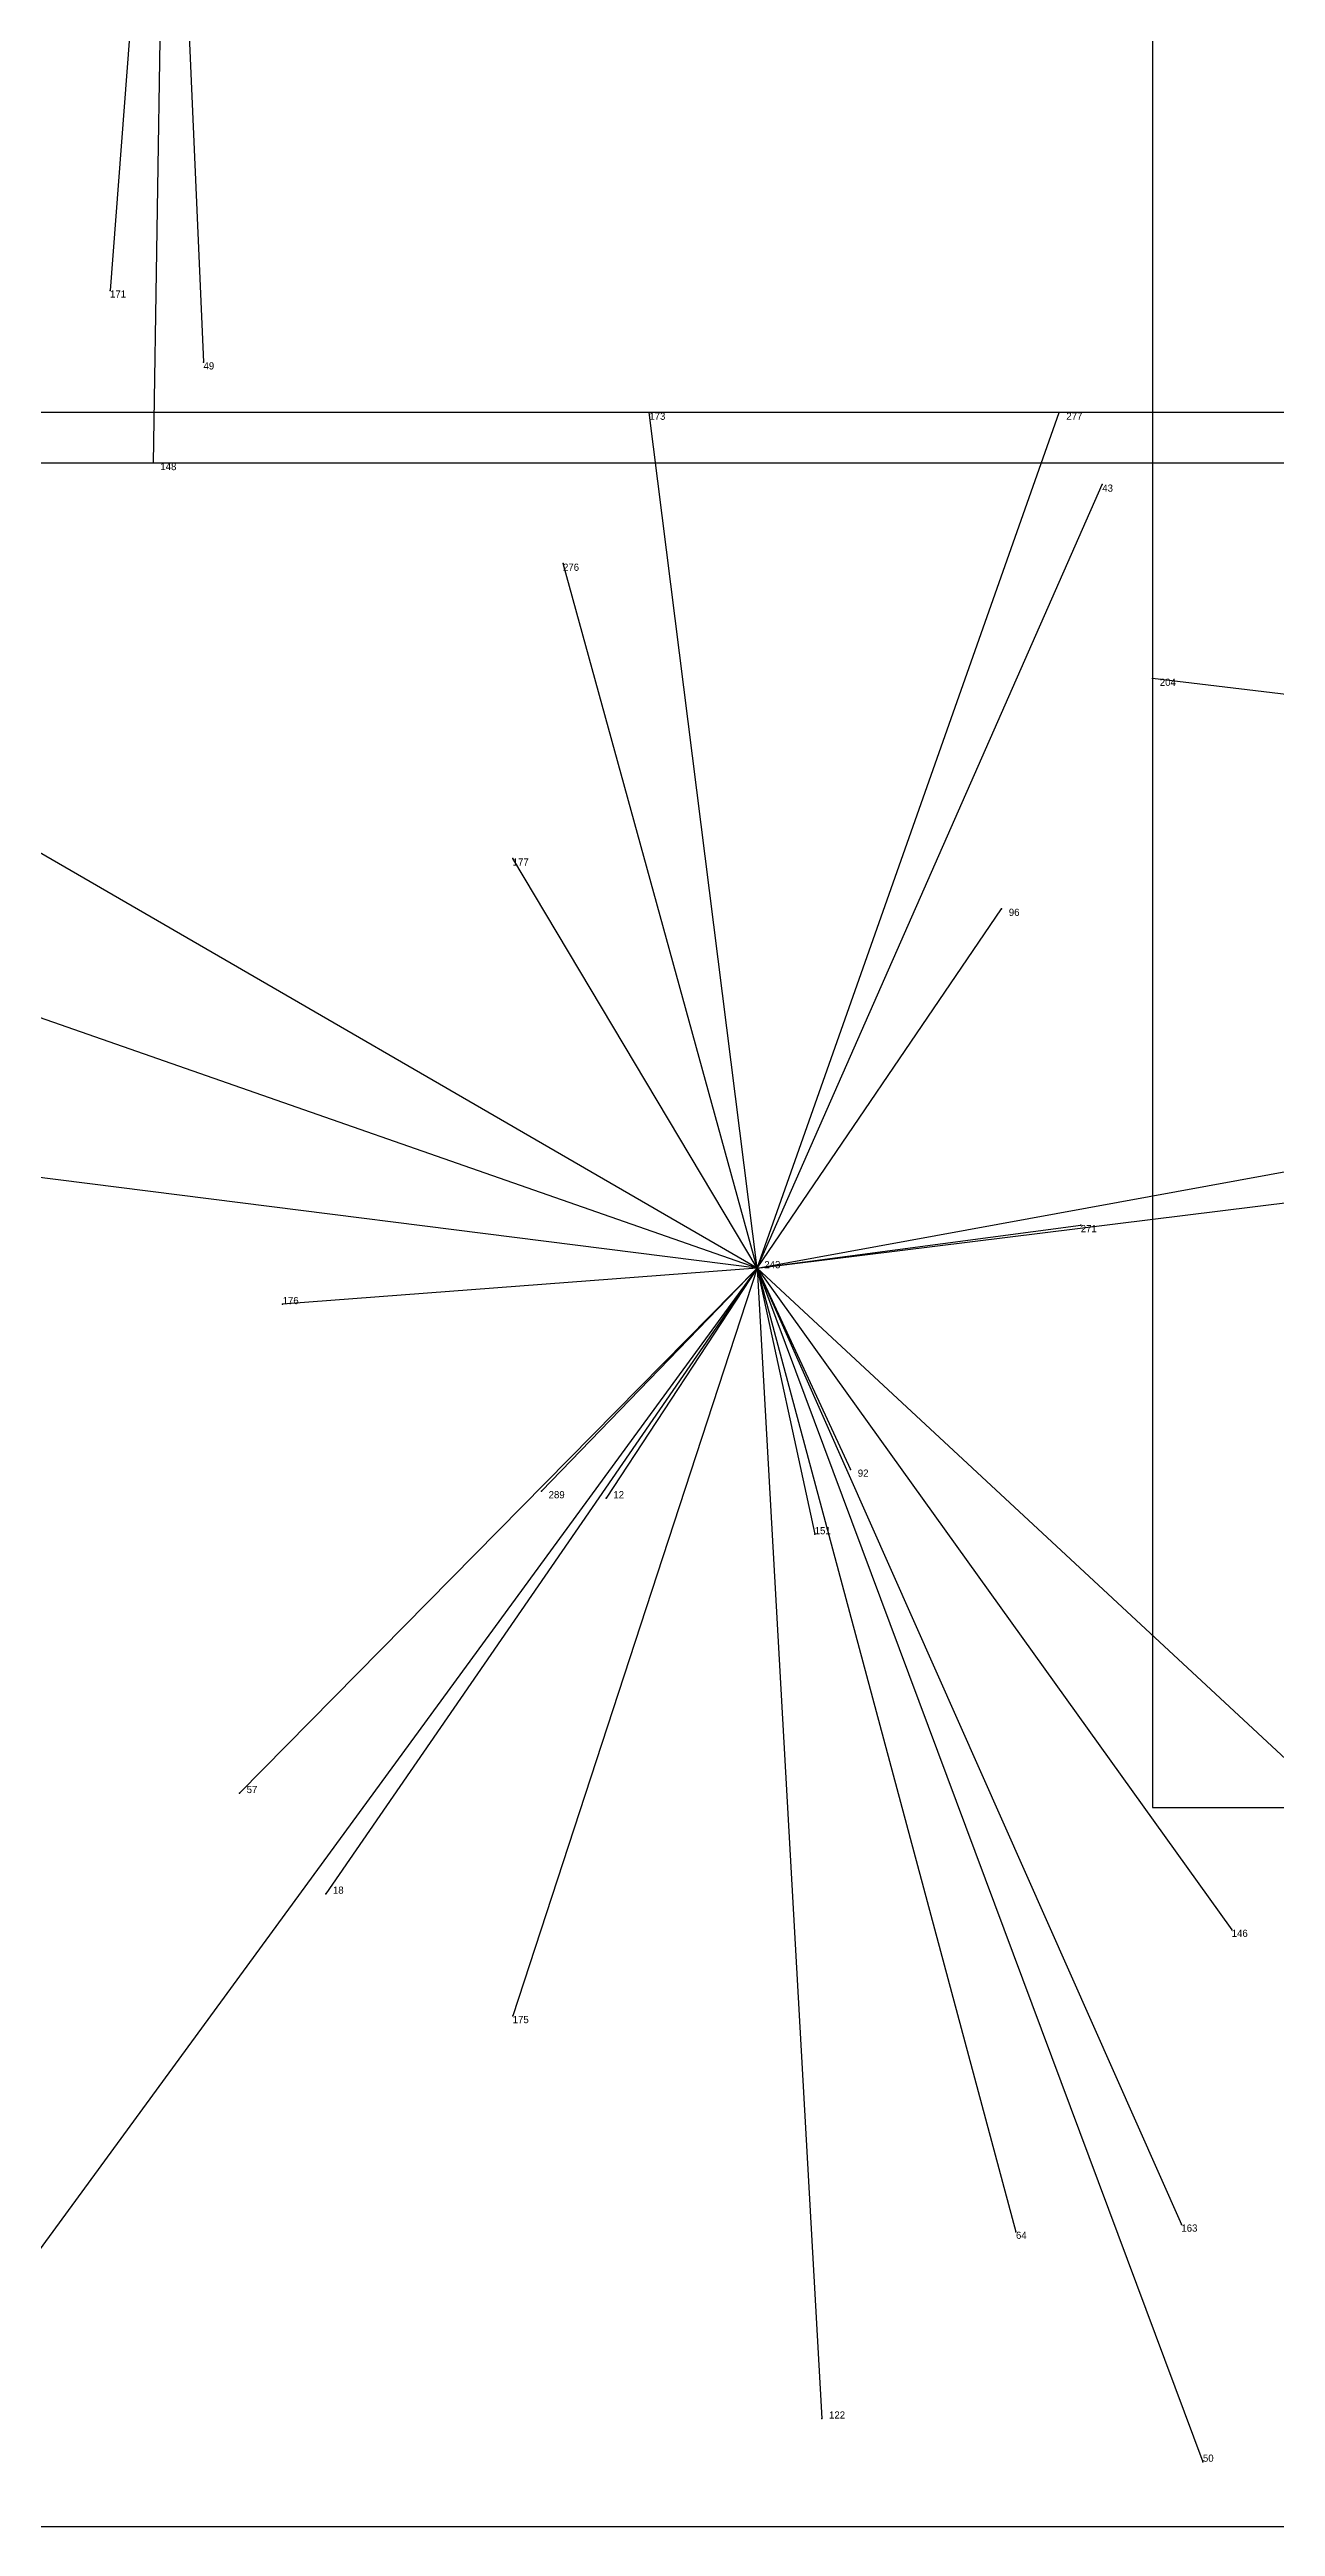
# Model space of a CAD drawing. Extents: x 0.01 to 1, y 0.004 to 0.997.
# Drawn here: x 0.5196 to 0.6901, y 0.26 to 0.6045 of the extents above; entities that cross this region are included whole.
import ezdxf

# ---------------------------------------------------------------- set-up
doc = ezdxf.new("R2010")
doc.units = 0
for name, color, linetype in [('Clients', 3, 'CONTINUOUS'), ('Facilities', 3, 'CONTINUOUS'), ('Facilities_lines', 3, 'CONTINUOUS'), ('Min_max_boxes', 1, 'CONTINUOUS'), ('Normals', 1, 'CONTINUOUS'), ('Source_points', 5, 'CONTINUOUS'), ('Text', 3, 'CONTINUOUS')]:
    doc.layers.add(name, color=color, linetype=linetype)

msp = doc.modelspace()

# ---------------------------------------------------------------- linework, layer by layer
at = {"layer": 'Clients', "color": 5}
for p in [(0.528, 0.571), (0.541, 0.561), (0.603, 0.554), (0.66, 0.554), (0.534, 0.547), (0.666, 0.544), (0.591, 0.533), (0.673, 0.517), (0.584, 0.492), (0.652, 0.485), (0.663, 0.441), (0.552, 0.43), (0.631, 0.407), (0.588, 0.404), (0.597, 0.403), (0.626, 0.398), (0.546, 0.362), (0.558, 0.348), (0.684, 0.343), (0.584, 0.331), (0.654, 0.301), (0.677, 0.302), (0.627, 0.275), (0.68, 0.269)]:
    msp.add_point(p, dxfattribs=at)
at = {"layer": 'Facilities', "color": 3}
msp.add_point((0.618, 0.435), dxfattribs=at)
at = {"layer": 'Facilities_lines', "color": 3}
for p, q in [((0.536, 0.675), (0.528, 0.571)), ((0.536, 0.675), (0.534, 0.547)), ((0.536, 0.675), (0.541, 0.561)), ((0.618, 0.435), (0.603, 0.554)), ((0.618, 0.435), (0.66, 0.554)), ((0.618, 0.435), (0.666, 0.544)), ((0.618, 0.435), (0.591, 0.533)), ((0.783, 0.504), (0.673, 0.517)), ((0.618, 0.435), (0.492, 0.508)), ((0.618, 0.435), (0.432, 0.5)), ((0.618, 0.435), (0.584, 0.492)), ((0.618, 0.435), (0.652, 0.485)), ((0.618, 0.435), (0.452, 0.456)), ((0.618, 0.435), (0.711, 0.452)), ((0.618, 0.435), (0.715, 0.447)), ((0.618, 0.435), (0.663, 0.441)), ((0.618, 0.435), (0.49, 0.26)), ((0.618, 0.435), (0.546, 0.362)), ((0.618, 0.435), (0.552, 0.43)), ((0.618, 0.435), (0.558, 0.348)), ((0.618, 0.435), (0.584, 0.331)), ((0.618, 0.435), (0.588, 0.404)), ((0.618, 0.435), (0.597, 0.403)), ((0.618, 0.435), (0.759, 0.304)), ((0.618, 0.435), (0.68, 0.269)), ((0.618, 0.435), (0.654, 0.301)), ((0.618, 0.435), (0.627, 0.275)), ((0.618, 0.435), (0.631, 0.407)), ((0.618, 0.435), (0.626, 0.398)), ((0.618, 0.435), (0.684, 0.343)), ((0.618, 0.435), (0.677, 0.302))]:
    msp.add_line(p, q, dxfattribs=at)
at = {"layer": 'Min_max_boxes', "color": 1}
for p, q in [((0.673, 0.673), (0.673, 0.36)), ((0.673, 0.673), (0.673, 0.36)), ((0.759, 0.554), (0.432, 0.554)), ((0.759, 0.554), (0.432, 0.554)), ((0.458, 0.547), (0.73, 0.547)), ((0.458, 0.547), (0.73, 0.547)), ((0.673, 0.36), (0.996, 0.36)), ((0.673, 0.36), (0.996, 0.36)), ((0.673, 0.36), (0.673, 0.36)), ((0.432, 0.26), (0.759, 0.26)), ((0.432, 0.26), (0.759, 0.26))]:
    msp.add_line(p, q, dxfattribs=at)
at = {"layer": 'Normals', "color": 1}
for p, q in [((0.528, 0.571), (0.528, 0.571, 0.1)), ((0.541, 0.561), (0.541, 0.561, 0.1)), ((0.603, 0.554), (0.603, 0.554, 0.1)), ((0.66, 0.554), (0.66, 0.554, 0.1)), ((0.534, 0.547), (0.534, 0.547, 0.1)), ((0.666, 0.544), (0.666, 0.544, 0.1)), ((0.591, 0.533), (0.591, 0.533, 0.1)), ((0.673, 0.517), (0.673, 0.517, 0.1)), ((0.584, 0.492), (0.584, 0.492, 0.1)), ((0.652, 0.485), (0.652, 0.485, 0.1)), ((0.663, 0.441), (0.663, 0.441, 0.1)), ((0.618, 0.435), (0.618, 0.435, 0.1)), ((0.552, 0.43), (0.552, 0.43, 0.1)), ((0.631, 0.407), (0.631, 0.407, 0.1)), ((0.588, 0.404), (0.588, 0.404, 0.1)), ((0.597, 0.403), (0.597, 0.403, 0.1)), ((0.626, 0.398), (0.626, 0.398, 0.1)), ((0.546, 0.362), (0.546, 0.362, 0.1)), ((0.558, 0.348), (0.558, 0.348, 0.1)), ((0.684, 0.343), (0.684, 0.343, 0.1)), ((0.584, 0.331), (0.584, 0.331, 0.1)), ((0.654, 0.301), (0.654, 0.301, 0.1)), ((0.677, 0.302), (0.677, 0.302, 0.1)), ((0.627, 0.275), (0.627, 0.275, 0.1)), ((0.68, 0.269), (0.68, 0.269, 0.1))]:
    msp.add_line(p, q, dxfattribs=at)
at = {"layer": 'Source_points', "color": 5}
for p in [(0.528, 0.571), (0.541, 0.561), (0.603, 0.554), (0.66, 0.554), (0.534, 0.547), (0.666, 0.544), (0.591, 0.533), (0.673, 0.517), (0.584, 0.492), (0.652, 0.485), (0.663, 0.441), (0.618, 0.435), (0.552, 0.43), (0.631, 0.407), (0.588, 0.404), (0.597, 0.403), (0.626, 0.398), (0.546, 0.362), (0.558, 0.348), (0.684, 0.343), (0.584, 0.331), (0.654, 0.301), (0.677, 0.302), (0.627, 0.275), (0.68, 0.269)]:
    msp.add_point(p, dxfattribs=at)

# ---------------------------------------------------------------- texts
at = {"layer": 'Text', "color": 3}
for s, p in [('171', (0.528, 0.57)), ('49', (0.541, 0.56)), ('173', (0.603, 0.553)), ('277', (0.661, 0.553)), ('148', (0.535, 0.546)), ('43', (0.666, 0.543)), ('276', (0.591, 0.532)), ('204', (0.674, 0.516)), ('177', (0.584, 0.491)), ('96', (0.653, 0.484)), ('271', (0.663, 0.44)), ('243', (0.619, 0.435)), ('176', (0.552, 0.43)), ('92', (0.632, 0.406)), ('289', (0.589, 0.403)), ('12', (0.598, 0.403)), ('151', (0.626, 0.398)), ('57', (0.547, 0.362)), ('18', (0.559, 0.348)), ('146', (0.684, 0.342)), ('175', (0.584, 0.33)), ('64', (0.654, 0.3)), ('163', (0.677, 0.301)), ('122', (0.628, 0.275)), ('50', (0.68, 0.269))]:
    msp.add_text(s, height=0.001, dxfattribs=at).set_placement(p)

doc.saveas('drawing.dxf')
